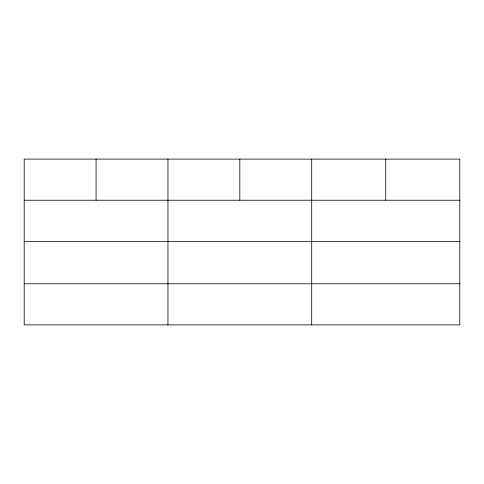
<?xml version="1.0" encoding="UTF-8"?>
<svg xmlns="http://www.w3.org/2000/svg" width="484" height="484" viewBox="0 0 484 484"><rect width="100%" height="100%" fill="white"/><g stroke="black" fill="none" stroke-linecap="round" stroke-linejoin="round"><path stroke-width="0.73" d="M459.8 241.371L459.8 159.109L24.2 159.109L24.2 324.891L459.8 324.891L459.8 241.371L24.2 241.371M24.2 200.237L459.8 200.237M24.2 283.757L459.8 283.757M385.748 159.109L385.748 200.237M311.696 159.109L311.696 324.891M239.822 159.109L239.822 200.237M167.948 159.109L167.948 324.891M96.074 159.109L96.074 200.237"/></g></svg>
